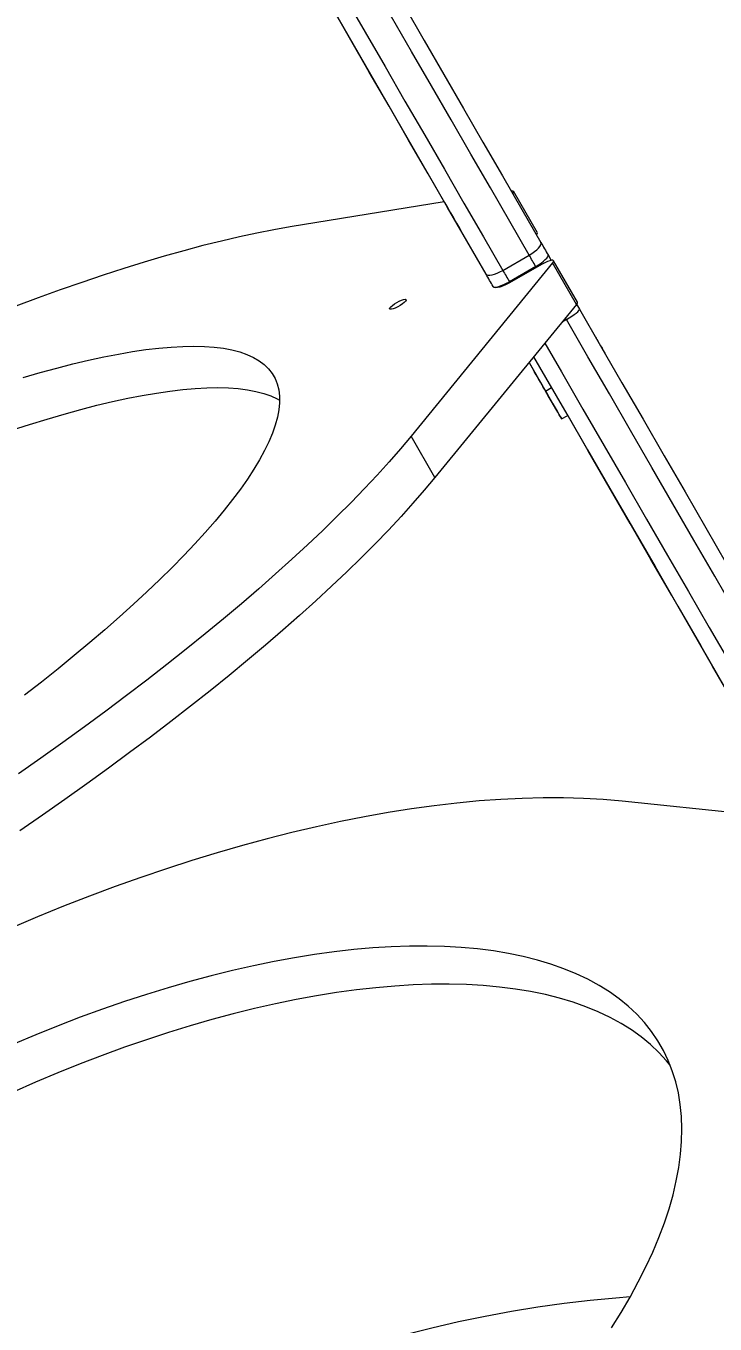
# Model space of a CAD drawing. Header units: millimetres. Extents: x -12977 to 11786, y -11805 to 10558.
# Drawn here: x -7054 to -6760, y -188 to 366 of the extents above; entities that cross this region are included whole.
import ezdxf

# ---------------------------------------------------------------- set-up
doc = ezdxf.new("R2010")
doc.units = ezdxf.units.MM
for name, color, linetype in [('DIKOM_ОБЪЕКТ', 7, 'Continuous'), ('DIKOM_РАЗМЕР_ЗОНА', 7, 'Continuous'), ('DIKOM_РАЗМЕР_ОБЪЕКТА', 7, 'Continuous')]:
    doc.layers.add(name, color=color, linetype=linetype)
doc.styles.add('style1', font='arial.ttf', dxfattribs={"width": 0.8})
doc.dimstyles.new('1-50', dxfattribs={"dimtxt": 300, "dimasz": 200, "dimexe": 100, "dimexo": 0, "dimgap": 100, "dimtad": 1, "dimtxsty": 'style1', "dimcen": 200, "dimclrd": 7, "dimclre": 7, "dimclrt": 7, "dimadec": 1, "dimazin": 2, "dimtfac": 1, "dimtmove": 0, "dimatfit": 2, "dimfxl": 0, "dimlwd": 25, "dimlwe": 18, "dimarcsym": 0})

# ---------------------------------------------------------------- blocks, each defined once
blk = doc.blocks.new('*D9')
at = {"layer": 'Defpoints', "color": 0, "transparency": 16777216}
for p in [(-11007.42, 666.08), (8787.99, 666.08), (8787.99, -10518.66)]:
    blk.add_point(p, dxfattribs=at)
at = {"layer": 'DIKOM_РАЗМЕР_ОБЪЕКТА', "color": 7, "lineweight": 18, "transparency": 16777216}
for p, q in [((-11007.42, 666.08), (-11007.42, -10618.66)), ((8787.99, 666.08), (8787.99, -10618.66))]:
    blk.add_line(p, q, dxfattribs=at)
at = {"layer": 'DIKOM_РАЗМЕР_ОБЪЕКТА', "color": 7, "lineweight": 25, "transparency": 16777216}
blk.add_line((-10807.42, -10518.66), (8587.99, -10518.66), dxfattribs=at)
at = {"layer": 'DIKOM_РАЗМЕР_ОБЪЕКТА', "color": 7, "transparency": 16777216}
for points in [[(-10807.42, -10485.32), (-10807.42, -10551.99), (-11007.42, -10518.66)], [(8587.99, -10485.32), (8587.99, -10551.99), (8787.99, -10518.66)]]:
    blk.add_solid(points, dxfattribs=at)
at = {"layer": 'DIKOM_РАЗМЕР_ОБЪЕКТА', "color": 7, "transparency": 16777216, "insert": (-1823.63, -10265.49), "char_height": 300, "attachment_point": 5, "style": 'style1'}
blk.add_mtext('19750', dxfattribs=at)
blk = doc.blocks.new('*D12')
at = {"layer": 'Defpoints', "color": 0, "transparency": 16777216}
for p in [(-12976.69, 124.08), (10764.9, 125.67), (10764.9, -11704.66)]:
    blk.add_point(p, dxfattribs=at)
at = {"layer": 'DIKOM_РАЗМЕР_ЗОНА', "color": 7, "lineweight": 18, "transparency": 16777216}
for p, q in [((-12976.69, 124.08), (-12976.69, -11804.66)), ((10764.9, 125.67), (10764.9, -11804.66))]:
    blk.add_line(p, q, dxfattribs=at)
at = {"layer": 'DIKOM_РАЗМЕР_ЗОНА', "color": 7, "lineweight": 25, "transparency": 16777216}
blk.add_line((-12776.69, -11704.66), (10564.9, -11704.66), dxfattribs=at)
at = {"layer": 'DIKOM_РАЗМЕР_ЗОНА', "color": 7, "transparency": 16777216}
for points in [[(-12776.69, -11671.32), (-12776.69, -11737.99), (-12976.69, -11704.66)], [(10564.9, -11671.32), (10564.9, -11737.99), (10764.9, -11704.66)]]:
    blk.add_solid(points, dxfattribs=at)
at = {"layer": 'DIKOM_РАЗМЕР_ЗОНА', "color": 7, "transparency": 16777216, "insert": (-1904.63, -11451.38), "char_height": 300, "attachment_point": 5, "style": 'style1'}
blk.add_mtext('23750', dxfattribs=at)

msp = doc.modelspace()

# ---------------------------------------------------------------- linework, layer by layer
at = {"layer": 'DIKOM_ОБЪЕКТ', "color": 7, "linetype": 'Continuous', "lineweight": 15}
for p, q in [((-6836.005, 277.331), (-6846.214, 295.012)), ((-6875.71, 290.522), (-6941.418, 279.817)), ((-6850.751, 261.292), (-6839.492, 267.792)), ((-6831.462, 267.883), (-6830.118, 265.555)), ((-6829.498, 264.447), (-6889.879, 190.552)), ((-6836.704, 262.963), (-6847.962, 256.463)), ((-6834.034, 263.917), (-6846.842, 256.523)), ((-6836.449, 262.522), (-6836.704, 262.963)), ((-6819.29, 246.766), (-6829.498, 264.447)), ((-6818.91, 247.722), (-6829.118, 265.403)), ((-6847.962, 256.463), (-6847.716, 256.036)), ((-6854.823, 254.346), (-6854.845, 254.383)), ((-6854.706, 254.145), (-6854.813, 254.329)), ((-6819.29, 246.766), (-6879.671, 172.87)), ((-6823.619, 240.298), (-6825.43, 239.253)), ((-6839.577, 221.939), (-6832.57, 209.804)), ((-6839.577, 221.939), (-6836.786, 217.105)), ((-6832.57, 209.804), (-6829.972, 211.304)), ((-6825.678, 197.866), (-6823.081, 199.366)), ((-6879.671, 172.87), (-6889.879, 190.552)), ((-6723.478, 26.848), (-6799.917, 34.731))]:
    msp.add_line(p, q, dxfattribs=at)
at = {"layer": 'DIKOM_ОБЪЕКТ', "color": 7, "linetype": 'Continuous', "lineweight": 15, "flags": 128}
for points in [[(-6948.341, 416.323), (-6939.281, 400.631), (-6930.206, 384.912), (-6921.118, 369.171), (-6912.018, 353.41), (-6902.911, 337.635), (-6893.796, 321.848), (-6884.677, 306.054), (-6875.556, 290.255)], [(-6901.165, 388.612), (-6892.709, 373.967), (-6884.282, 359.371), (-6875.887, 344.83), (-6867.527, 330.349), (-6859.204, 315.934), (-6850.922, 301.589), (-6842.685, 287.321), (-6834.494, 273.134)], [(-6839.492, 267.792), (-6847.748, 282.09), (-6856.049, 296.47), (-6864.397, 310.928), (-6872.784, 325.456), (-6881.21, 340.05), (-6889.672, 354.705), (-6898.164, 369.415), (-6906.686, 384.176)], [(-6917.944, 377.675), (-6909.422, 362.915), (-6900.929, 348.205), (-6892.469, 333.55), (-6884.042, 318.955), (-6875.654, 304.427), (-6867.308, 289.97), (-6859.005, 275.59), (-6850.751, 261.292)], [(-6857.876, 259.634), (-6866.067, 273.821), (-6874.305, 288.089), (-6882.587, 302.434), (-6890.91, 316.849), (-6899.27, 331.33), (-6907.665, 345.871), (-6916.092, 360.467), (-6924.548, 375.112)], [(-6847.231, 295.161), (-6846.594, 295.202), (-6846.24, 295.051), (-6846.194, 294.717), (-6846.459, 294.225), (-6846.581, 294.071)], [(-6875.556, 290.255), (-6874.279, 288.044), (-6873.004, 285.835), (-6871.73, 283.63), (-6870.461, 281.431), (-6869.196, 279.239), (-6868.669, 278.327)], [(-6941.418, 279.817), (-6948.401, 278.601), (-6955.624, 277.195), (-6963.078, 275.598), (-6970.757, 273.812), (-6978.657, 271.838), (-6986.769, 269.679), (-6995.086, 267.335), (-7003.601, 264.81), (-7012.307, 262.106), (-7021.198, 259.223), (-7030.263, 256.167), (-7039.497, 252.937), (-7048.892, 249.538), (-7058.438, 245.973)], [(-6839.492, 267.792), (-6838.33, 268.51), (-6837.254, 269.272), (-6836.304, 270.047), (-6835.517, 270.807), (-6834.924, 271.521), (-6834.548, 272.163), (-6834.402, 272.707), (-6834.494, 273.134)], [(-6834.494, 273.134), (-6834.118, 272.484), (-6833.742, 271.831), (-6833.364, 271.178), (-6832.985, 270.522), (-6832.606, 269.864), (-6832.225, 269.205), (-6831.844, 268.545), (-6831.462, 267.883)], [(-6836.704, 262.963), (-6837.056, 263.572), (-6837.407, 264.18), (-6837.756, 264.785), (-6838.105, 265.39), (-6838.453, 265.992), (-6838.801, 266.594), (-6839.147, 267.194), (-6839.492, 267.792)], [(-6836.704, 262.963), (-6835.537, 263.673), (-6834.446, 264.41), (-6833.474, 265.147), (-6832.657, 265.853), (-6832.027, 266.504), (-6831.61, 267.073), (-6831.418, 267.539), (-6831.462, 267.883)], [(-6857.876, 259.634), (-6857.552, 259.342), (-6857.008, 259.196), (-6856.264, 259.201), (-6855.349, 259.357), (-6854.298, 259.658), (-6853.151, 260.093), (-6851.954, 260.645), (-6850.751, 261.292)], [(-6850.751, 261.292), (-6850.406, 260.694), (-6850.059, 260.094), (-6849.712, 259.493), (-6849.364, 258.89), (-6849.015, 258.285), (-6848.664, 257.679), (-6848.313, 257.072), (-6847.962, 256.463)], [(-6829.498, 264.447), (-6829.144, 264.978), (-6829.098, 265.361), (-6829.364, 265.568), (-6829.922, 265.584), (-6830.733, 265.409), (-6831.737, 265.053), (-6832.865, 264.544), (-6834.034, 263.917)], [(-6854.845, 254.383), (-6855.227, 255.045), (-6855.608, 255.706), (-6855.989, 256.365), (-6856.368, 257.022), (-6856.747, 257.678), (-6857.124, 258.331), (-6857.5, 258.983), (-6857.876, 259.634)], [(-6854.845, 254.383), (-6854.568, 254.173), (-6854.069, 254.106), (-6853.367, 254.184), (-6852.489, 254.404), (-6851.469, 254.758), (-6850.345, 255.232), (-6849.161, 255.807), (-6847.962, 256.463)], [(-6846.842, 256.523), (-6848.212, 255.774), (-6849.564, 255.116), (-6850.848, 254.573), (-6852.014, 254.169), (-6853.019, 253.918), (-6853.821, 253.829), (-6854.39, 253.905), (-6854.706, 254.145)], [(-6895.975, 247.624), (-6894.933, 248.178), (-6893.942, 248.61), (-6893.09, 248.882), (-6892.453, 248.971), (-6892.087, 248.868), (-6892.026, 248.583), (-6892.273, 248.139), (-6892.808, 247.579), (-6893.582, 246.95), (-6894.528, 246.309), (-6895.56, 245.713), (-6896.588, 245.215), (-6897.52, 244.858), (-6898.273, 244.676), (-6898.78, 244.683), (-6898.997, 244.88), (-6898.903, 245.248), (-6898.508, 245.755), (-6897.845, 246.357), (-6896.976, 246.999), (-6895.975, 247.624)], [(-6823.619, 240.298), (-6822.447, 241), (-6821.342, 241.713), (-6820.347, 242.41), (-6819.5, 243.063), (-6818.832, 243.648), (-6818.371, 244.143), (-6818.133, 244.528), (-6818.128, 244.788)], [(-6819.29, 246.766), (-6818.936, 247.298), (-6818.891, 247.681), (-6818.91, 247.722)], [(-6819.286, 246.793), (-6818.903, 246.131), (-6818.516, 245.46), (-6818.128, 244.788)], [(-6818.128, 244.788), (-6809.039, 229.046), (-6799.986, 213.365), (-6790.971, 197.751), (-6781.999, 182.211), (-6773.073, 166.752), (-6764.199, 151.38), (-6755.378, 136.102), (-6746.614, 120.924), (-6737.913, 105.853), (-6729.278, 90.895), (-6720.711, 76.057), (-6712.217, 61.345), (-6703.8, 46.765), (-6695.462, 32.324), (-6687.208, 18.028), (-6679.041, 3.883), (-6670.964, -10.107), (-6662.982, -23.932)], [(-6823.619, 240.298), (-6823.976, 240.916), (-6824.015, 240.985)], [(-6667.257, -30.529), (-6675.302, -16.594), (-6683.442, -2.496), (-6691.673, 11.761), (-6699.991, 26.169), (-6708.395, 40.724), (-6716.878, 55.418), (-6725.439, 70.245), (-6734.073, 85.199), (-6742.776, 100.274), (-6751.546, 115.463), (-6760.376, 130.76), (-6769.267, 146.158), (-6778.211, 161.65), (-6787.207, 177.231), (-6796.249, 192.892), (-6805.334, 208.629), (-6814.459, 224.433), (-6823.619, 240.298)], [(-6811.184, 232.76), (-6811.161, 232.722), (-6810.986, 232.417), (-6810.65, 231.836), (-6810.184, 231.029), (-6809.629, 230.068), (-6809.034, 229.038), (-6808.454, 228.031), (-6807.937, 227.137), (-6807.531, 226.434), (-6807.273, 225.986), (-6807.184, 225.832)], [(-7055.258, 215.539), (-7047.975, 217.668), (-7040.888, 219.617), (-7034.006, 221.387), (-7027.336, 222.974), (-7020.885, 224.376), (-7014.66, 225.592), (-7008.669, 226.622), (-7002.917, 227.462), (-6997.412, 228.113), (-6992.16, 228.574), (-6987.165, 228.845), (-6982.434, 228.924), (-6977.973, 228.813), (-6973.785, 228.51), (-6969.876, 228.017), (-6966.249, 227.334), (-6962.909, 226.461), (-6959.86, 225.401), (-6957.105, 224.153), (-6954.647, 222.72), (-6952.488, 221.102), (-6950.632, 219.302), (-6949.08, 217.322), (-6947.834, 215.163), (-6946.895, 212.828), (-6946.264, 210.321), (-6945.942, 207.643), (-6945.93, 204.797), (-6946.227, 201.788), (-6946.833, 198.617), (-6947.747, 195.289), (-6948.969, 191.807), (-6950.497, 188.175), (-6952.328, 184.396), (-6954.462, 180.477), (-6956.897, 176.42), (-6959.628, 172.229), (-6962.653, 167.911), (-6965.97, 163.469), (-6969.574, 158.909), (-6973.46, 154.234), (-6977.626, 149.452), (-6982.066, 144.566), (-6986.775, 139.583), (-6991.748, 134.507), (-6996.98, 129.345), (-7002.465, 124.102), (-7008.197, 118.784), (-7014.169, 113.397), (-7020.376, 107.947), (-7026.809, 102.44), (-7033.462, 96.881), (-7040.328, 91.277), (-7047.398, 85.635), (-7054.666, 79.961)], [(-6832.811, 230.219), (-6825.717, 217.933), (-6816.593, 202.129), (-6807.507, 186.393), (-6798.465, 170.731), (-6789.47, 155.15), (-6780.525, 139.658), (-6771.635, 124.26), (-6762.803, 108.963), (-6754.034, 93.774), (-6745.33, 78.699), (-6736.697, 63.745), (-6728.136, 48.917), (-6719.652, 34.223), (-6711.25, 19.669), (-6702.931, 5.261), (-6694.7, -8.996), (-6686.56, -23.094), (-6678.515, -37.029)], [(-6686.365, -37.433), (-6694.347, -23.607), (-6702.424, -9.618), (-6710.591, 4.528), (-6718.845, 18.824), (-6727.183, 33.265), (-6735.6, 47.845), (-6744.094, 62.557), (-6752.661, 77.395), (-6761.296, 92.353), (-6769.998, 107.423), (-6778.76, 122.601), (-6787.582, 137.88), (-6796.456, 153.252), (-6805.381, 168.711), (-6814.354, 184.251), (-6823.369, 199.865), (-6832.422, 215.546), (-6837.547, 224.423)], [(-6837.303, 218.001), (-6837.071, 217.6), (-6836.685, 216.93), (-6836.175, 216.048), (-6835.584, 215.024), (-6834.958, 213.94), (-6834.35, 212.886), (-6833.807, 211.946), (-6833.375, 211.196), (-6833.086, 210.698), (-6832.967, 210.491), (-6833.025, 210.592), (-6833.257, 210.993), (-6833.644, 211.663), (-6834.153, 212.545), (-6834.744, 213.569), (-6835.37, 214.652), (-6835.979, 215.707), (-6836.522, 216.647), (-6836.955, 217.397), (-6837.242, 217.895), (-6837.362, 218.102), (-6837.303, 218.001)], [(-6836.786, 217.105), (-6835.519, 214.911), (-6834.236, 212.688), (-6832.96, 210.479), (-6831.721, 208.332), (-6830.541, 206.289), (-6829.446, 204.392), (-6828.457, 202.679), (-6827.595, 201.186), (-6826.877, 199.942), (-6826.317, 198.973), (-6825.929, 198.3)], [(-7060.173, 193.075), (-7052.521, 195.553), (-7045.05, 197.858), (-7037.767, 199.987), (-7030.681, 201.937), (-7023.798, 203.707), (-7017.128, 205.293), (-7010.676, 206.695), (-7004.452, 207.911), (-6998.46, 208.941), (-6992.709, 209.781), (-6987.204, 210.432), (-6981.951, 210.893), (-6976.958, 211.164), (-6972.226, 211.243), (-6967.765, 211.132), (-6963.576, 210.829), (-6959.667, 210.336), (-6956.041, 209.653), (-6952.702, 208.781), (-6949.653, 207.72), (-6946.897, 206.473), (-6945.898, 205.932)], [(-6825.929, 198.3), (-6825.718, 197.934), (-6825.689, 197.885), (-6825.844, 198.153), (-6826.178, 198.732), (-6826.685, 199.61), (-6827.356, 200.771), (-6828.174, 202.19), (-6829.126, 203.839), (-6830.191, 205.682), (-6831.347, 207.684), (-6832.57, 209.804)], [(-6823.081, 199.366), (-6814.656, 184.774), (-6805.119, 168.255), (-6795.515, 151.62), (-6785.846, 134.874), (-6776.117, 118.022), (-6766.329, 101.069), (-6756.485, 84.019), (-6746.59, 66.879), (-6736.644, 49.653), (-6726.653, 32.347), (-6716.617, 14.964)], [(-6889.879, 190.552), (-6894.423, 185.111), (-6899.253, 179.561), (-6904.363, 173.903), (-6909.75, 168.145), (-6915.409, 162.292), (-6921.335, 156.346), (-6927.522, 150.315), (-6933.966, 144.203), (-6940.662, 138.015), (-6947.604, 131.758), (-6954.783, 125.435), (-6962.197, 119.053), (-6969.838, 112.616), (-6977.699, 106.132), (-6985.773, 99.604), (-6994.055, 93.04), (-7002.536, 86.443), (-7011.209, 79.82), (-7020.068, 73.177), (-7029.103, 66.519), (-7038.308, 59.853), (-7047.674, 53.183), (-7057.194, 46.516)], [(-6879.671, 172.87), (-6884.216, 167.431), (-6889.045, 161.879), (-6894.155, 156.223), (-6899.542, 150.465), (-6905.201, 144.611), (-6911.126, 138.665), (-6917.314, 132.634), (-6923.759, 126.522), (-6930.454, 120.335), (-6937.395, 114.077), (-6944.575, 107.754), (-6951.99, 101.372), (-6959.63, 94.936), (-6967.49, 88.451), (-6975.566, 81.923), (-6983.847, 75.359), (-6992.328, 68.762), (-7001.001, 62.139), (-7009.859, 55.496), (-7018.894, 48.839), (-7028.099, 42.172), (-7037.466, 35.502), (-7046.987, 28.835), (-7056.652, 22.176)], [(-6799.917, 34.731), (-6808.011, 35.438), (-6816.322, 35.917), (-6824.843, 36.167), (-6833.567, 36.188), (-6842.485, 35.981), (-6851.591, 35.544), (-6860.877, 34.879), (-6870.335, 33.986), (-6879.956, 32.866), (-6889.733, 31.52), (-6899.657, 29.949), (-6909.719, 28.154), (-6919.911, 26.137), (-6930.225, 23.9), (-6940.65, 21.445), (-6951.179, 18.772), (-6961.802, 15.887), (-6972.512, 12.789), (-6983.295, 9.482), (-6994.147, 5.97), (-7005.056, 2.254), (-7016.013, -1.661), (-7027.008, -5.773), (-7038.032, -10.078), (-7049.077, -14.572), (-7060.132, -19.252)], [(-6804.437, -189.926), (-6800.332, -183.347), (-6796.515, -176.818), (-6792.99, -170.347), (-6789.762, -163.942), (-6786.832, -157.609), (-6784.206, -151.356), (-6781.886, -145.189), (-6779.873, -139.115), (-6778.172, -133.141), (-6776.783, -127.274), (-6775.707, -121.52), (-6774.948, -115.885), (-6774.504, -110.376), (-6774.376, -104.999), (-6774.566, -99.759), (-6775.072, -94.662), (-6775.893, -89.716), (-6777.03, -84.923), (-6778.48, -80.29), (-6780.243, -75.822), (-6782.315, -71.525), (-6784.696, -67.401), (-6787.381, -63.458), (-6790.369, -59.697), (-6793.657, -56.125), (-6797.238, -52.745), (-6801.112, -49.559), (-6805.273, -46.573), (-6809.716, -43.79), (-6814.437, -41.211), (-6819.429, -38.841), (-6824.69, -36.682), (-6830.211, -34.736), (-6835.986, -33.005), (-6842.011, -31.492), (-6848.277, -30.197), (-6854.778, -29.124), (-6861.506, -28.272), (-6868.455, -27.642), (-6875.617, -27.236), (-6882.983, -27.053), (-6890.546, -27.094), (-6898.297, -27.359), (-6906.227, -27.848), (-6914.328, -28.56), (-6922.591, -29.493), (-6931.007, -30.649), (-6939.565, -32.024), (-6948.259, -33.617), (-6957.076, -35.427), (-6966.008, -37.452), (-6975.044, -39.689), (-6984.175, -42.136), (-6993.391, -44.79), (-7002.68, -47.649), (-7012.034, -50.709), (-7021.442, -53.967), (-7030.893, -57.418), (-7040.377, -61.06), (-7049.884, -64.888), (-7059.401, -68.899)], [(-6779.368, -77.919), (-6780.978, -75.963), (-6784.265, -72.391), (-6787.847, -69.011), (-6791.721, -65.825), (-6795.882, -62.839), (-6800.325, -60.055), (-6805.046, -57.477), (-6810.039, -55.107), (-6815.299, -52.947), (-6820.82, -51.001), (-6826.595, -49.271), (-6832.62, -47.758), (-6838.886, -46.464), (-6845.386, -45.39), (-6852.115, -44.538), (-6859.064, -43.908), (-6866.226, -43.501), (-6873.592, -43.319), (-6881.154, -43.36), (-6888.906, -43.625), (-6896.836, -44.114), (-6904.937, -44.825), (-6913.2, -45.759), (-6921.616, -46.914), (-6930.174, -48.289), (-6938.868, -49.883), (-6947.685, -51.693), (-6956.617, -53.718), (-6965.653, -55.955), (-6974.784, -58.402), (-6984, -61.056), (-6993.289, -63.915), (-7002.643, -66.975), (-7012.051, -70.232), (-7021.502, -73.684), (-7030.986, -77.326), (-7040.493, -81.154), (-7050.01, -85.165), (-7059.53, -89.352)], [(-6796.484, -176.763), (-6802.506, -177.215), (-6813.515, -178.247), (-6824.608, -179.546), (-6835.776, -181.113), (-6847.008, -182.945), (-6858.294, -185.042), (-6869.626, -187.401), (-6880.993, -190.02), (-6892.385, -192.898), (-6903.793, -196.031), (-6915.207, -199.418), (-6926.619, -203.054), (-6938.015, -206.938), (-6949.389, -211.065), (-6960.73, -215.432), (-6972.028, -220.036), (-6983.274, -224.872), (-6994.458, -229.936), (-7005.569, -235.225)]]:
    msp.add_lwpolyline(points, dxfattribs=at)
at = {"layer": 'DIKOM_ОБЪЕКТ', "color": 7, "linetype": 'Continuous', "lineweight": 15}
msp.add_arc((-6837.139, 277.231), 1.138, 312.33113, 5.03787, dxfattribs=at)

# ---------------------------------------------------------------- dimensions: what is measured, and where the dimension line sits
at = {"layer": 'DIKOM_РАЗМЕР_ЗОНА'}
dim = msp.add_linear_dim(base=(10764.904, -11704.658), p1=(-12976.695, 124.079), p2=(10764.904, 125.672), text='23750', dimstyle='1-50', dxfattribs=at)
dim.commit()
dim.dimension.update_dxf_attribs({"geometry": '*D12', "text_midpoint": (-1904.628, -11704.658), "dimtype": 160})
at = {"layer": 'DIKOM_РАЗМЕР_ОБЪЕКТА'}
dim = msp.add_linear_dim(base=(8787.993, -10518.658), p1=(-11007.417, 666.079), p2=(8787.993, 666.082), text='19750', dimstyle='1-50', dxfattribs=at)
dim.commit()
dim.dimension.update_dxf_attribs({"geometry": '*D9', "text_midpoint": (-1823.628, -10518.658), "dimtype": 160})

doc.saveas('drawing.dxf')
